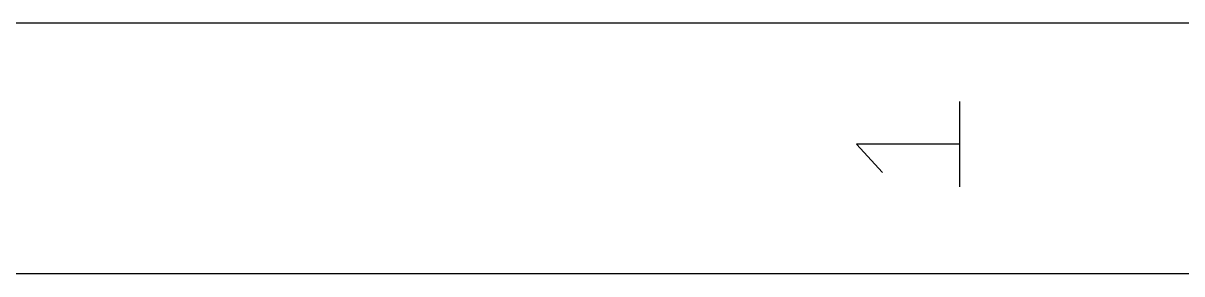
# Model space of a CAD drawing. Extents: x -228 to 961, y -124 to 716.
# Drawn here: x 698.3 to 830.2, y 687.3 to 715.8 of the extents above; entities that cross this region are included whole.
import ezdxf

# ---------------------------------------------------------------- set-up
doc = ezdxf.new("R2010")
doc.units = 0
doc.layers.add('1', color=1, linetype='CONTINUOUS')

msp = doc.modelspace()

# ---------------------------------------------------------------- linework, layer by layer
at = {"layer": '1'}
for p, q in [((960.5, 715.8), (-227.75, 715.8)), ((804.92, 697.19), (804.92, 706.89)), ((804.92, 702.04), (793.15, 702.04)), ((793.15, 702.04), (796.1, 698.82)), ((934.1, 687.29), (-201.33, 687.29))]:
    msp.add_line(p, q, dxfattribs=at)

doc.saveas('drawing.dxf')
